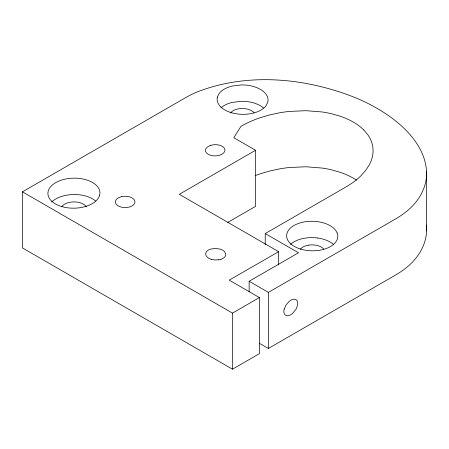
<?xml version="1.0" encoding="UTF-8"?>
<svg xmlns="http://www.w3.org/2000/svg" width="449" height="449" viewBox="0 0 449 449"><rect width="100%" height="100%" fill="white"/><g stroke="black" fill="none" stroke-linecap="round" stroke-linejoin="round"><path stroke-width="0.67" d="M278.649 265.005L278.649 251.681L229.214 280.131L259.41 297.564L259.41 353.655L232.487 369.196L22.45 247.932L22.45 191.846L185.398 97.77A101.367 58.522 0 0 1 197.089 91.978C247.882 72.126 306.033 77.89 355.866 97.888A179.179 103.45 0 0 1 395.221 120.613C411.009 133.157 425.489 150.611 426.544 171.602L426.55 230.926C426.152 245.957 417.104 259.427 405.469 268.373A101.367 58.522 0 0 1 395.434 275.119L268.384 348.475L259.365 343.266M227.716 222.44L255.565 206.36L255.565 150.275L179.286 194.316L278.649 251.681M265.23 244.789L265.23 233.57L345.999 186.941A95.519 55.148 0 0 0 361.052 175.666L365.795 170.272L369.392 164.665A85.776 49.519 0 0 0 371.8 158.929C373.759 152.789 373.473 145.959 370.835 140.06A69.977 40.399 0 0 0 367.866 134.818L363.724 129.918M249.144 291.794L249.144 281.276L298.501 252.781L265.23 233.57M22.45 191.846L232.487 313.11L259.41 297.564M249.144 281.276L268.384 292.383L395.434 219.033A101.367 58.522 0 0 0 405.469 212.282C417.991 202.752 427.381 187.766 426.544 171.602M218.719 259.808L214.981 259.971L211.344 259.32M255.565 150.275L233.817 137.72L240.978 126.309A95.519 55.148 0 0 1 260.51 117.616L269.855 114.882L279.564 112.8A85.776 49.519 0 0 1 289.498 111.414L306.117 110.69L322.18 111.969A69.977 40.399 0 0 1 331.261 113.687L339.741 116.078A66.031 38.126 0 0 1 347.498 119.108A65.33 37.716 0 0 1 358.476 125.445A66.031 38.126 0 0 1 363.724 129.924M426.348 225.084L426.55 230.926M268.384 292.383L268.384 348.475M232.487 313.11L232.487 369.196M255.144 175.649A95.519 55.148 0 0 1 260.51 173.707L269.855 170.968L279.564 168.891A85.776 49.519 0 0 1 289.498 167.499L306.117 166.775L322.18 168.061A69.977 40.399 0 0 1 331.261 169.773L339.741 172.163A66.031 38.126 0 0 1 347.498 175.194A65.33 37.716 0 0 1 356.495 180.144M337.132 232.93A26.132 15.086 0 0 0 317.589 221.649A25.795 14.89 0 0 0 311.202 221.262A25.447 14.694 0 0 0 304.877 221.812L301.863 222.429A25.009 14.441 0 0 0 293.977 225.499A25.009 14.441 0 0 0 288.651 230.051A25.391 14.66 0 0 0 286.771 237.302A25.795 14.89 0 0 0 288.219 240.922A26.126 15.086 0 0 0 306.847 250.419A25.795 14.89 0 0 0 313.234 250.8A25.391 14.66 0 0 0 322.573 249.638A25.009 14.441 0 0 0 335.785 242.011L336.845 240.271A25.447 14.694 0 0 0 337.8 236.617A25.795 14.89 0 0 0 337.143 232.93M220.975 259.281A9.564 5.523 0 0 1 218.685 259.831M211.344 259.32A10.658 6.151 0 0 1 206.866 256.733C205.3 255.234 205.328 252.585 206.972 251.154A9.451 5.455 0 0 1 210.429 249.156L215.2 248.409L220.094 249.094A10.653 6.151 0 0 1 224.573 251.681L225.701 253.78L225.42 255.941A9.564 5.523 0 0 1 223.782 257.855A9.446 5.455 0 0 1 221.009 259.258M61.827 206.562A13.543 7.818 0 0 1 68.77 202.555A13.352 7.712 0 0 1 75.275 201.927A13.083 7.554 0 0 1 80.017 202.701A12.92 7.459 0 0 1 86.393 206.888M254.033 112.682A13.431 7.756 0 0 0 249.711 109.865A13.307 7.684 0 0 0 245.238 108.72A12.982 7.493 0 0 0 240.383 108.596L238.801 108.787A12.561 7.251 0 0 0 235.843 109.511A12.465 7.195 0 0 0 231.347 112.104A12.572 7.257 0 0 0 230.623 112.935M300.241 249.352A12.746 7.358 0 0 1 300.97 248.516A12.684 7.324 0 0 1 305.505 245.895A12.746 7.358 0 0 1 308.502 245.154M308.485 245.165A12.869 7.431 0 0 1 311.701 244.885A13.027 7.521 0 0 1 314.951 245.081A13.178 7.605 0 0 1 318.021 245.732A13.302 7.678 0 0 1 323.751 249.038M51.635 201.994A26.682 15.406 0 0 1 60.862 196.668A26.513 15.311 0 0 1 66.867 195.147L70.061 194.72A25.98 14.997 0 0 1 76.583 194.569A25.666 14.817 0 0 1 82.936 195.36A25.43 14.682 0 0 1 95.558 200.989M220.891 107.956A24.605 14.205 0 0 1 224.332 105.459A24.6 14.205 0 0 1 232.155 102.423L241.45 101.289A25.784 14.884 0 0 1 247.814 101.682A26.182 15.114 0 0 1 253.848 102.973A26.429 15.26 0 0 1 263.462 107.878M290.503 244.374A25.009 14.441 0 0 1 293.977 241.859A25.009 14.441 0 0 1 301.863 238.784L304.877 238.172A25.447 14.694 0 0 1 311.202 237.622A25.795 14.89 0 0 1 317.589 238.004M317.589 238.004A26.132 15.086 0 0 1 333.253 244.189M217.361 97.147C216.541 100.38 217.838 103.747 220.021 106.144A26.429 15.26 0 0 0 231.291 112.654C238.318 114.686 245.867 114.871 252.983 113.204A24.6 14.205 0 0 0 266.077 105.644L267.784 102.119L268.047 100.284A25.784 14.884 0 0 0 266.431 94.829A26.182 15.114 0 0 0 265.123 93.123A26.429 15.26 0 0 0 253.848 86.612A26.182 15.114 0 0 0 247.814 85.321A25.784 14.884 0 0 0 241.45 84.928L232.161 86.062A24.6 14.205 0 0 0 224.332 89.104A24.605 14.205 0 0 0 219.061 93.622L217.361 97.147M284.206 309.058L283.987 310.063A8.026 4.63 -60 0 0 283.987 312.779C284.273 315.17 286.973 316.371 289.089 315.49A10.86 6.269 -60 0 0 292.546 313.492L296.177 309.002L297.653 304.888A8.026 4.63 -60 0 0 297.653 302.171C297.367 299.786 294.662 298.579 292.546 299.461A10.86 6.269 -60 0 0 289.089 301.459L286.058 304.944L284.206 309.058M99.577 195.399L98.842 197.246A26.513 15.311 0 0 1 94.341 202.28A26.682 15.406 0 0 1 86.977 206.04A26.474 15.288 0 0 1 77.772 207.988A25.975 14.997 0 0 1 68.035 207.859L64.903 207.348A25.43 14.682 0 0 1 49.368 198.379L48.486 196.572A25.975 14.997 0 0 1 48.262 190.948A26.474 15.288 0 0 1 51.641 185.639A26.682 15.406 0 0 1 60.862 180.313A26.513 15.311 0 0 1 66.867 178.786L70.061 178.36A25.98 14.997 0 0 1 76.583 178.214A25.666 14.817 0 0 1 85.922 179.735A25.43 14.682 0 0 1 97.197 186.245A25.666 14.817 0 0 1 99.835 191.639A25.98 14.997 0 0 1 99.577 195.399M121.303 196.741A9.9 5.714 0 0 0 116.746 199.064A9.794 5.657 0 0 0 123.026 207.444A9.794 5.657 0 0 0 134.913 201.399A9.794 5.657 0 0 0 121.297 196.729M210.373 145.498A10.086 5.82 0 0 0 206.344 148.131A9.951 5.747 0 0 0 205.636 149.483A9.783 5.646 0 0 0 205.502 150.185A9.597 5.54 0 0 0 205.698 151.582A9.378 5.416 0 0 0 212.955 155.775A9.586 5.534 0 0 0 215.374 155.882A9.783 5.652 0 0 0 217.782 155.646A10.052 5.803 0 0 0 224.483 151.779A9.783 5.652 0 0 0 224.898 150.387A9.586 5.534 0 0 0 224.702 148.989A9.378 5.416 0 0 0 218.612 144.988A9.597 5.54 0 0 0 216.244 144.701A9.783 5.646 0 0 0 213.808 144.763A9.951 5.747 0 0 0 210.373 145.498"/></g></svg>
